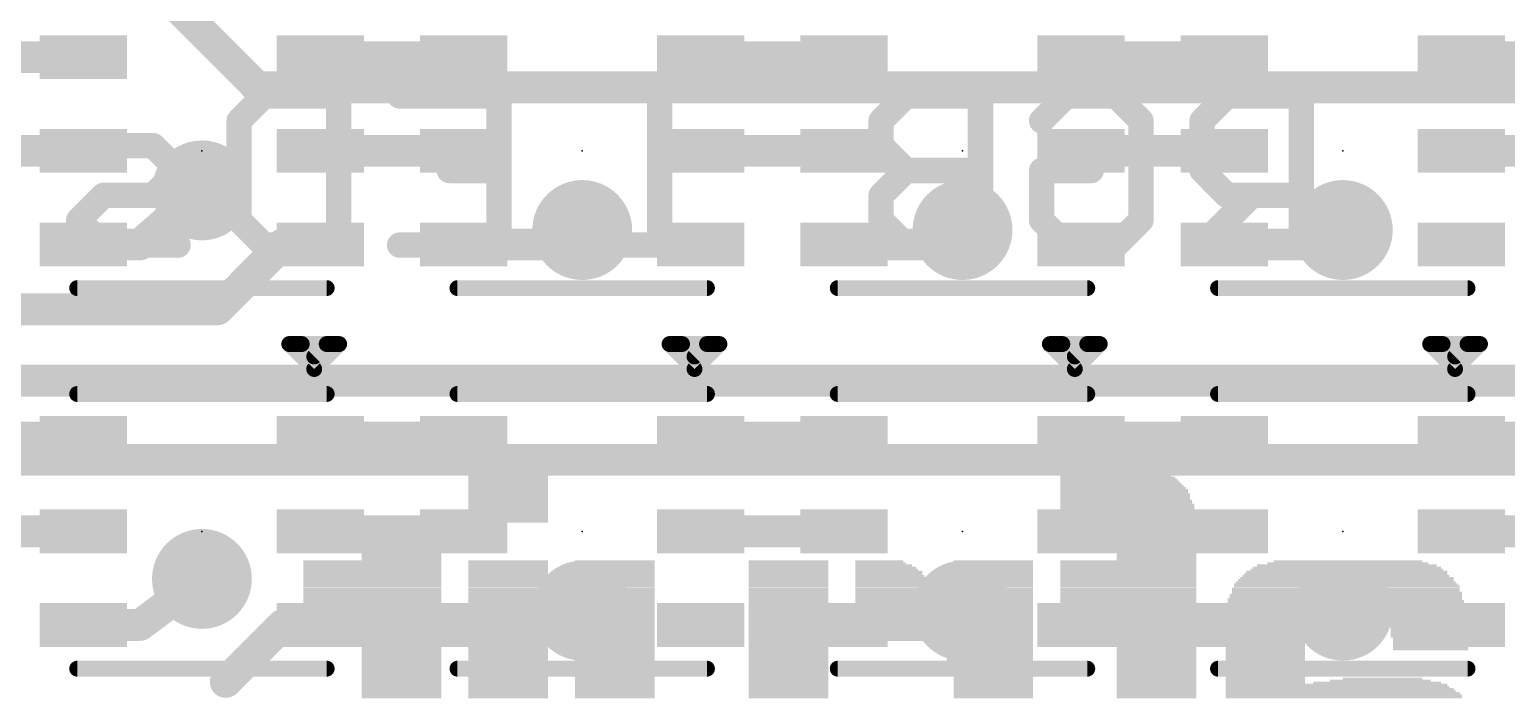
# Model space of a CAD drawing. Extents: x -6 to 62.2, y -4.9 to 32.6.
# Drawn here: x 28.59 to 40.43, y 8.57 to 13.92 of the extents above; entities that cross this region are included whole.
import ezdxf

# ---------------------------------------------------------------- set-up
doc = ezdxf.new("R2010")
doc.units = 0
for name, color, linetype in [('1', 12, 'CONTINUOUS'), ('16', 132, 'CONTINUOUS'), ('18', 110, 'CONTINUOUS'), ('21', 40, 'CONTINUOUS'), ('22', 6, 'CONTINUOUS'), ('23', 53, 'CONTINUOUS')]:
    doc.layers.add(name, color=color, linetype=linetype)

# ---------------------------------------------------------------- blocks, each defined once
blk = doc.blocks.new('RECT')
blk.add_solid([(-0.5, -0.5), (0.5, -0.5), (-0.5, 0.5), (0.5, 0.5)])
blk = doc.blocks.new('ROUNDV')
at = {"const_width": 0.5}
blk.add_lwpolyline([(0, -0.25, 1), (0, 0.25, 1), (0, -0.25)], format="xyb", dxfattribs=at)

msp = doc.modelspace()

# ---------------------------------------------------------------- linework, layer by layer
at = {"layer": '1', "const_width": 0.254}
for points in [[(29.022, 13.704), (27.874, 13.704)], [(30.922, 13.704), (32.07, 13.704)], [(33.97, 13.704), (35.118, 13.704)], [(37.018, 13.704), (38.166, 13.704)], [(40.066, 13.704), (41.214, 13.704)], [(27.874, 12.954), (29.022, 12.954)], [(32.07, 12.954), (30.922, 12.954)], [(35.118, 12.954), (33.97, 12.954)], [(38.166, 12.954), (37.018, 12.954)], [(40.066, 12.954), (41.214, 12.954)], [(29.972, 12.6365), (29.476, 12.204)], [(32.905, 12.204), (33.02, 12.319)], [(35.953, 12.204), (36.068, 12.319)], [(39.001, 12.204), (39.116, 12.319)], [(29.476, 12.204), (29.022, 12.204)], [(30.619, 12.204), (30.099, 11.684)], [(30.922, 12.204), (30.619, 12.204)], [(32.07, 12.204), (32.905, 12.204)], [(35.118, 12.204), (35.953, 12.204)], [(38.166, 12.204), (39.001, 12.204)], [(27.874, 11.684), (30.099, 11.684)], [(27.874, 10.656), (29.022, 10.656)], [(30.922, 10.656), (32.07, 10.656)], [(33.97, 10.656), (35.118, 10.656)], [(37.018, 10.656), (38.166, 10.656)], [(40.066, 10.656), (41.214, 10.656)], [(29.022, 9.906), (27.874, 9.906)], [(30.922, 9.906), (32.07, 9.906)], [(35.118, 9.906), (33.97, 9.906)], [(38.166, 9.906), (37.018, 9.906)], [(41.214, 9.906), (40.066, 9.906)], [(29.972, 9.525), (29.476, 9.156)], [(32.905, 9.156), (33.02, 9.271)], [(35.953, 9.156), (36.068, 9.271)], [(39.001, 9.156), (39.116, 9.271)], [(29.476, 9.156), (29.022, 9.156)], [(30.619, 9.156), (30.1625, 8.6995)], [(30.922, 9.156), (30.619, 9.156)], [(32.07, 9.156), (32.905, 9.156)], [(35.118, 9.156), (35.953, 9.156)], [(38.166, 9.156), (39.001, 9.156)]]:
    msp.add_lwpolyline(points, dxfattribs=at)
at = {"layer": '1', "const_width": 0.127}
for points in [[(29.022, 13.6405, 1), (29.022, 13.7675)], [(30.922, 13.7675, 1), (30.922, 13.6405)], [(32.07, 13.6405, 1), (32.07, 13.7675)], [(33.97, 13.7675, 1), (33.97, 13.6405)], [(35.118, 13.6405, 1), (35.118, 13.7675)], [(37.018, 13.7675, 1), (37.018, 13.6405)], [(38.166, 13.6405, 1), (38.166, 13.7675)], [(40.066, 13.7675, 1), (40.066, 13.6405)], [(29.022, 12.8905, 1), (29.022, 13.0175)], [(30.922, 13.0175, 1), (30.922, 12.8905)], [(32.07, 12.8905, 1), (32.07, 13.0175)], [(33.97, 13.0175, 1), (33.97, 12.8905)], [(35.118, 12.8905, 1), (35.118, 13.0175)], [(37.018, 13.0175, 1), (37.018, 12.8905)], [(38.166, 12.8905, 1), (38.166, 13.0175)], [(40.066, 13.0175, 1), (40.066, 12.8905)], [(30.0137, 12.5886, 1), (29.9303, 12.6844)], [(33.0649, 12.2741, 1), (32.9751, 12.3639)], [(36.1129, 12.2741, 1), (36.0231, 12.3639)], [(39.1609, 12.2741, 1), (39.0711, 12.3639)], [(29.022, 12.2675, 1), (29.022, 12.1405)], [(29.4343, 12.2519, 1), (29.5177, 12.1561)], [(29.476, 12.1405, 1), (29.476, 12.2675)], [(30.619, 12.2675, 1), (30.619, 12.1405)], [(30.6639, 12.1591, 1), (30.5741, 12.2489)], [(30.922, 12.1405, 1), (30.922, 12.2675)], [(32.07, 12.2675, 1), (32.07, 12.1405)], [(32.8601, 12.2489, 1), (32.9499, 12.1591)], [(32.905, 12.1405, 1), (32.905, 12.2675)], [(35.118, 12.2675, 1), (35.118, 12.1405)], [(35.9081, 12.2489, 1), (35.9979, 12.1591)], [(35.953, 12.1405, 1), (35.953, 12.2675)], [(38.166, 12.2675, 1), (38.166, 12.1405)], [(38.9561, 12.2489, 1), (39.0459, 12.1591)], [(39.001, 12.1405, 1), (39.001, 12.2675)], [(30.0541, 11.7289, 1), (30.1439, 11.6391)], [(30.099, 11.6205, 1), (30.099, 11.7475)], [(29.022, 10.5925, 1), (29.022, 10.7195)], [(30.922, 10.7195, 1), (30.922, 10.5925)], [(32.07, 10.5925, 1), (32.07, 10.7195)], [(33.97, 10.7195, 1), (33.97, 10.5925)], [(35.118, 10.5925, 1), (35.118, 10.7195)], [(37.018, 10.7195, 1), (37.018, 10.5925)], [(38.166, 10.5925, 1), (38.166, 10.7195)], [(40.066, 10.7195, 1), (40.066, 10.5925)], [(29.022, 9.8425, 1), (29.022, 9.9695)], [(30.922, 9.9695, 1), (30.922, 9.8425)], [(32.07, 9.8425, 1), (32.07, 9.9695)], [(33.97, 9.9695, 1), (33.97, 9.8425)], [(35.118, 9.8425, 1), (35.118, 9.9695)], [(37.018, 9.9695, 1), (37.018, 9.8425)], [(38.166, 9.8425, 1), (38.166, 9.9695)], [(40.066, 9.9695, 1), (40.066, 9.8425)], [(30.0099, 9.4741, 1), (29.9341, 9.5759)], [(33.0649, 9.2261, 1), (32.9751, 9.3159)], [(36.1129, 9.2261, 1), (36.0231, 9.3159)], [(39.1609, 9.2261, 1), (39.0711, 9.3159)], [(29.022, 9.2195, 1), (29.022, 9.0925)], [(29.4381, 9.2069, 1), (29.5139, 9.1051)], [(29.476, 9.0925, 1), (29.476, 9.2195)], [(30.619, 9.2195, 1), (30.619, 9.0925)], [(30.6639, 9.1111, 1), (30.5741, 9.2009)], [(30.922, 9.0925, 1), (30.922, 9.2195)], [(32.07, 9.2195, 1), (32.07, 9.0925)], [(32.8601, 9.2009, 1), (32.9499, 9.1111)], [(32.905, 9.0925, 1), (32.905, 9.2195)], [(35.118, 9.2195, 1), (35.118, 9.0925)], [(35.9081, 9.2009, 1), (35.9979, 9.1111)], [(35.953, 9.0925, 1), (35.953, 9.2195)], [(38.166, 9.2195, 1), (38.166, 9.0925)], [(38.9561, 9.2009, 1), (39.0459, 9.1111)], [(39.001, 9.0925, 1), (39.001, 9.2195)], [(30.1176, 8.7444, 1), (30.2074, 8.6546)]]:
    msp.add_lwpolyline(points, format="xyb", dxfattribs=at)
at = {"layer": '16', "const_width": 0.254}
for points in [[(29.4005, 14.478), (30.4165, 13.462)], [(30.4165, 13.462), (42.606, 13.462)], [(33.02, 12.319), (33.02, 12.192)], [(36.068, 12.319), (36.068, 12.192)], [(39.116, 12.319), (39.116, 12.192)], [(43.8785, 11.1125), (10.6045, 11.1125)], [(10.2235, 10.4775), (42.5425, 10.4775)], [(33.02, 9.271), (33.02, 9.144)], [(36.068, 9.271), (36.068, 8.89)], [(39.116, 9.271), (39.116, 9.017)]]:
    msp.add_lwpolyline(points, dxfattribs=at)
at = {"layer": '16', "const_width": 0.127}
for points in [[(30.4165, 13.5255, 1), (30.4165, 13.3985)], [(30.3716, 13.4171, 1), (30.4614, 13.5069)], [(33.0835, 12.319, 1), (32.9565, 12.319)], [(36.1315, 12.319, 1), (36.0045, 12.319)], [(39.1795, 12.319, 1), (39.0525, 12.319)], [(32.9565, 12.192, 1), (33.0835, 12.192)], [(36.0045, 12.192, 1), (36.1315, 12.192)], [(39.0525, 12.192, 1), (39.1795, 12.192)], [(33.0835, 9.271, 1), (32.9565, 9.271)], [(36.1315, 9.271, 1), (36.0045, 9.271)], [(39.1795, 9.271, 1), (39.0525, 9.271)], [(32.9565, 9.144, 1), (33.0835, 9.144)], [(39.0525, 9.017, 1), (39.1795, 9.017)], [(36.0045, 8.89, 1), (36.1315, 8.89)]]:
    msp.add_lwpolyline(points, format="xyb", dxfattribs=at)
at = {"layer": '21', "const_width": 0.0635}
for points in [[(28.972, 11.8858, 1), (28.972, 11.8223)], [(30.972, 11.8223, 1), (30.972, 11.8858)], [(32.02, 11.8858, 1), (32.02, 11.8223)], [(34.02, 11.8223, 1), (34.02, 11.8858)], [(35.068, 11.8858, 1), (35.068, 11.8223)], [(37.068, 11.8223, 1), (37.068, 11.8858)], [(38.116, 11.8858, 1), (38.116, 11.8223)], [(40.116, 11.8223, 1), (40.116, 11.8858)], [(30.6945, 11.4285, 1), (30.6495, 11.3835)], [(30.672, 11.4378, 1), (30.672, 11.3742)], [(30.772, 11.4378, 1), (30.772, 11.3742)], [(30.772, 11.3742, 1), (30.772, 11.4378)], [(30.972, 11.4378, 1), (30.972, 11.3742)], [(30.9945, 11.3835, 1), (30.9495, 11.4285)], [(31.0945, 11.3835, 1), (31.0495, 11.4285)], [(31.072, 11.3742, 1), (31.072, 11.4378)], [(31.072, 11.3742, 1), (31.072, 11.4378)], [(33.7425, 11.4285, 1), (33.6975, 11.3835)], [(33.72, 11.4378, 1), (33.72, 11.3742)], [(33.82, 11.4378, 1), (33.82, 11.3742)], [(33.82, 11.3742, 1), (33.82, 11.4378)], [(34.02, 11.4378, 1), (34.02, 11.3742)], [(34.0425, 11.3835, 1), (33.9975, 11.4285)], [(34.1425, 11.3835, 1), (34.0975, 11.4285)], [(34.12, 11.3742, 1), (34.12, 11.4378)], [(34.12, 11.3742, 1), (34.12, 11.4378)], [(36.7905, 11.4285, 1), (36.7455, 11.3835)], [(36.768, 11.4378, 1), (36.768, 11.3742)], [(36.868, 11.4378, 1), (36.868, 11.3742)], [(36.868, 11.3742, 1), (36.868, 11.4378)], [(37.068, 11.4378, 1), (37.068, 11.3742)], [(37.0905, 11.3835, 1), (37.0455, 11.4285)], [(37.1905, 11.3835, 1), (37.1455, 11.4285)], [(37.168, 11.3742, 1), (37.168, 11.4378)], [(37.168, 11.3742, 1), (37.168, 11.4378)], [(39.8385, 11.4285, 1), (39.7935, 11.3835)], [(39.816, 11.4378, 1), (39.816, 11.3742)], [(39.916, 11.4378, 1), (39.916, 11.3742)], [(39.916, 11.3742, 1), (39.916, 11.4378)], [(40.116, 11.4378, 1), (40.116, 11.3742)], [(40.1385, 11.3835, 1), (40.0935, 11.4285)], [(40.2385, 11.3835, 1), (40.1935, 11.4285)], [(40.216, 11.3742, 1), (40.216, 11.4378)], [(40.216, 11.3742, 1), (40.216, 11.4378)], [(30.8495, 11.3285, 1), (30.8945, 11.2835)], [(30.8495, 11.2285, 1), (30.8945, 11.1835)], [(30.8495, 11.1835, 1), (30.8945, 11.2285)], [(33.8975, 11.3285, 1), (33.9425, 11.2835)], [(33.8975, 11.2285, 1), (33.9425, 11.1835)], [(33.8975, 11.1835, 1), (33.9425, 11.2285)], [(36.9455, 11.3285, 1), (36.9905, 11.2835)], [(36.9455, 11.2285, 1), (36.9905, 11.1835)], [(36.9455, 11.1835, 1), (36.9905, 11.2285)], [(39.9935, 11.3285, 1), (40.0385, 11.2835)], [(39.9935, 11.2285, 1), (40.0385, 11.1835)], [(39.9935, 11.1835, 1), (40.0385, 11.2285)], [(28.972, 11.0378, 1), (28.972, 10.9742)], [(30.972, 10.9742, 1), (30.972, 11.0378)], [(32.02, 11.0378, 1), (32.02, 10.9742)], [(34.02, 10.9742, 1), (34.02, 11.0378)], [(35.068, 11.0378, 1), (35.068, 10.9742)], [(37.068, 10.9742, 1), (37.068, 11.0378)], [(38.116, 11.0378, 1), (38.116, 10.9742)], [(40.116, 10.9742, 1), (40.116, 11.0378)], [(28.972, 8.8378, 1), (28.972, 8.7743)], [(30.972, 8.7743, 1), (30.972, 8.8378)], [(32.02, 8.8378, 1), (32.02, 8.7743)], [(34.02, 8.7743, 1), (34.02, 8.8378)], [(35.068, 8.8378, 1), (35.068, 8.7743)], [(37.068, 8.7743, 1), (37.068, 8.8378)], [(38.116, 8.8378, 1), (38.116, 8.7743)], [(40.116, 8.7743, 1), (40.116, 8.8378)]]:
    msp.add_lwpolyline(points, format="xyb", dxfattribs=at)
at = {"layer": '21', "const_width": 0.127}
for points in [[(28.972, 11.854), (30.972, 11.854)], [(32.02, 11.854), (34.02, 11.854)], [(35.068, 11.854), (37.068, 11.854)], [(38.116, 11.854), (40.116, 11.854)], [(30.772, 11.406), (30.672, 11.406)], [(30.672, 11.406), (30.872, 11.206)], [(31.072, 11.406), (30.772, 11.406)], [(30.872, 11.206), (31.072, 11.406)], [(30.972, 11.406), (30.872, 11.306)], [(31.072, 11.406), (30.972, 11.406)], [(33.82, 11.406), (33.72, 11.406)], [(33.72, 11.406), (33.92, 11.206)], [(34.12, 11.406), (33.82, 11.406)], [(33.92, 11.206), (34.12, 11.406)], [(34.02, 11.406), (33.92, 11.306)], [(34.12, 11.406), (34.02, 11.406)], [(36.868, 11.406), (36.768, 11.406)], [(36.768, 11.406), (36.968, 11.206)], [(37.168, 11.406), (36.868, 11.406)], [(36.968, 11.206), (37.168, 11.406)], [(37.068, 11.406), (36.968, 11.306)], [(37.168, 11.406), (37.068, 11.406)], [(39.916, 11.406), (39.816, 11.406)], [(39.816, 11.406), (40.016, 11.206)], [(40.216, 11.406), (39.916, 11.406)], [(40.016, 11.206), (40.216, 11.406)], [(40.116, 11.406), (40.016, 11.306)], [(40.216, 11.406), (40.116, 11.406)], [(28.972, 11.006), (30.972, 11.006)], [(32.02, 11.006), (34.02, 11.006)], [(35.068, 11.006), (37.068, 11.006)], [(38.116, 11.006), (40.116, 11.006)], [(28.972, 8.806), (30.972, 8.806)], [(32.02, 8.806), (34.02, 8.806)], [(35.068, 8.806), (37.068, 8.806)], [(38.116, 8.806), (40.116, 8.806)]]:
    msp.add_lwpolyline(points, dxfattribs=at)
at = {"layer": '22', "const_width": 0.2032}
for points in [[(30.2703, 13.194), (30.4695, 13.3932)], [(30.4695, 13.3932), (31.0669, 13.3932)], [(31.0669, 13.3932), (31.0669, 12.1984)], [(31.5567, 13.3932), (32.3532, 13.3932)], [(32.3532, 13.3932), (32.3532, 12.1984)], [(33.6396, 13.3932), (33.6396, 12.1984)], [(35.6148, 13.3932), (35.4157, 13.194)], [(36.2122, 13.3932), (35.6148, 13.3932)], [(36.2122, 12.1984), (36.2122, 13.3932)], [(36.702, 13.194), (36.9012, 13.3932)], [(36.9012, 13.3932), (37.2994, 13.3932)], [(37.2994, 13.3932), (37.4986, 13.194)], [(38.1875, 13.3932), (37.9884, 13.194)], [(38.7849, 13.3932), (38.1875, 13.3932)], [(38.7849, 12.1984), (38.7849, 13.3932)], [(30.2703, 12.3975), (30.2703, 13.194)], [(35.4157, 13.194), (35.4157, 12.9949)], [(37.4986, 13.194), (37.4986, 12.3975)], [(37.9884, 13.194), (37.9884, 12.7958)], [(29.5814, 12.9949), (28.984, 12.9949)], [(29.7806, 12.7958), (29.5814, 12.9949)], [(35.4157, 12.9949), (35.6148, 12.7958)], [(29.5814, 12.5966), (29.7806, 12.7958)], [(32.3532, 12.7958), (31.955, 12.7958)], [(35.6148, 12.7958), (35.4157, 12.5966)], [(36.2122, 12.7958), (35.6148, 12.7958)], [(36.702, 12.3975), (36.702, 12.7958)], [(36.702, 12.7958), (37.1003, 12.7958)], [(37.9884, 12.7958), (38.1875, 12.5966)], [(28.984, 12.3975), (29.1831, 12.5966)], [(29.1831, 12.5966), (29.5814, 12.5966)], [(35.4157, 12.5966), (35.4157, 12.3975)], [(38.3866, 12.5966), (37.9884, 12.1984)], [(38.1875, 12.5966), (38.7849, 12.5966)], [(29.1831, 12.1984), (28.984, 12.3975)], [(30.4695, 12.1984), (30.2703, 12.3975)], [(35.4157, 12.3975), (35.6148, 12.1984)], [(36.9012, 12.1984), (36.702, 12.3975)], [(37.4986, 12.3975), (37.2994, 12.1984)], [(29.7806, 12.1984), (29.1831, 12.1984)], [(31.0669, 12.1984), (30.4695, 12.1984)], [(32.3532, 12.1984), (31.5567, 12.1984)], [(33.6396, 12.1984), (32.843, 12.1984)], [(35.6148, 12.1984), (36.2122, 12.1984)], [(37.2994, 12.1984), (36.9012, 12.1984)]]:
    msp.add_lwpolyline(points, dxfattribs=at)
at = {"layer": '22', "const_width": 0.1016}
for points in [[(30.4695, 13.444, 1), (30.4695, 13.3424)], [(31.1177, 13.3932, 1), (31.0161, 13.3932)], [(31.0669, 13.3424, 1), (31.0669, 13.444)], [(31.5567, 13.444, 1), (31.5567, 13.3424)], [(32.404, 13.3932, 1), (32.3024, 13.3932)], [(32.3532, 13.3424, 1), (32.3532, 13.444)], [(33.6904, 13.3932, 1), (33.5888, 13.3932)], [(35.6148, 13.444, 1), (35.6148, 13.3424)], [(35.6508, 13.3572, 1), (35.5789, 13.4291)], [(36.263, 13.3932, 1), (36.1614, 13.3932)], [(36.2122, 13.3424, 1), (36.2122, 13.444)], [(36.9012, 13.444, 1), (36.9012, 13.3424)], [(37.3354, 13.4291, 1), (37.2635, 13.3572)], [(37.2994, 13.3424, 1), (37.2994, 13.444)], [(38.1875, 13.444, 1), (38.1875, 13.3424)], [(38.8357, 13.3932, 1), (38.7341, 13.3932)], [(38.7849, 13.3424, 1), (38.7849, 13.444)], [(30.5054, 13.3572, 1), (30.4336, 13.4291)], [(36.9371, 13.3572, 1), (36.8653, 13.4291)], [(38.2234, 13.3572, 1), (38.1516, 13.4291)], [(30.3211, 13.194, 1), (30.2195, 13.194)], [(30.2344, 13.23, 1), (30.3063, 13.1581)], [(35.4665, 13.194, 1), (35.3649, 13.194)], [(35.3798, 13.23, 1), (35.4516, 13.1581)], [(36.6661, 13.23, 1), (36.738, 13.1581)], [(37.5494, 13.194, 1), (37.4478, 13.194)], [(37.4627, 13.1581, 1), (37.5345, 13.23)], [(38.0392, 13.194, 1), (37.9376, 13.194)], [(37.9525, 13.23, 1), (38.0243, 13.1581)], [(28.984, 13.0457, 1), (28.984, 12.9441)], [(29.6173, 13.0308, 1), (29.5455, 12.959)], [(29.5814, 12.9441, 1), (29.5814, 13.0457)], [(35.4516, 13.0308, 1), (35.3798, 12.959)], [(35.3649, 12.9949, 1), (35.4665, 12.9949)], [(29.8165, 12.7598, 1), (29.7446, 12.8317)], [(29.7446, 12.7598, 1), (29.8165, 12.8317)], [(31.955, 12.8466, 1), (31.955, 12.745)], [(32.3532, 12.745, 1), (32.3532, 12.8466)], [(35.6148, 12.8466, 1), (35.6148, 12.745)], [(35.6508, 12.7598, 1), (35.5789, 12.8317)], [(35.5789, 12.7598, 1), (35.6508, 12.8317)], [(36.2122, 12.745, 1), (36.2122, 12.8466)], [(36.7528, 12.7958, 1), (36.6512, 12.7958)], [(36.702, 12.8466, 1), (36.702, 12.745)], [(37.1003, 12.745, 1), (37.1003, 12.8466)], [(38.0243, 12.8317, 1), (37.9525, 12.7598)], [(37.9376, 12.7958, 1), (38.0392, 12.7958)], [(29.1831, 12.6474, 1), (29.1831, 12.5458)], [(29.2191, 12.5607, 1), (29.1472, 12.6325)], [(29.5455, 12.6325, 1), (29.6173, 12.5607)], [(29.5814, 12.5458, 1), (29.5814, 12.6474)], [(35.4665, 12.5966, 1), (35.3649, 12.5966)], [(35.3798, 12.6325, 1), (35.4516, 12.5607)], [(38.1875, 12.6474, 1), (38.1875, 12.5458)], [(38.1516, 12.5607, 1), (38.2234, 12.6325)], [(38.4226, 12.5607, 1), (38.3507, 12.6325)], [(38.7849, 12.5458, 1), (38.7849, 12.6474)], [(29.0199, 12.4334, 1), (28.9481, 12.3616)], [(28.9481, 12.4334, 1), (29.0199, 12.3616)], [(30.3063, 12.4334, 1), (30.2344, 12.3616)], [(30.2195, 12.3975, 1), (30.3211, 12.3975)], [(35.4516, 12.4334, 1), (35.3798, 12.3616)], [(35.3649, 12.3975, 1), (35.4665, 12.3975)], [(36.738, 12.4334, 1), (36.6661, 12.3616)], [(36.6512, 12.3975, 1), (36.7528, 12.3975)], [(37.4478, 12.3975, 1), (37.5494, 12.3975)], [(37.5345, 12.3616, 1), (37.4627, 12.4334)], [(29.1831, 12.2492, 1), (29.1831, 12.1476)], [(29.1472, 12.1624, 1), (29.2191, 12.2343)], [(29.7806, 12.1476, 1), (29.7806, 12.2492)], [(30.4695, 12.2492, 1), (30.4695, 12.1476)], [(30.4336, 12.1624, 1), (30.5054, 12.2343)], [(31.0161, 12.1984, 1), (31.1177, 12.1984)], [(31.0669, 12.1476, 1), (31.0669, 12.2492)], [(31.5567, 12.2492, 1), (31.5567, 12.1476)], [(32.3024, 12.1984, 1), (32.404, 12.1984)], [(32.3532, 12.1476, 1), (32.3532, 12.2492)], [(32.843, 12.2492, 1), (32.843, 12.1476)], [(33.5888, 12.1984, 1), (33.6904, 12.1984)], [(33.6396, 12.1476, 1), (33.6396, 12.2492)], [(35.6148, 12.2492, 1), (35.6148, 12.1476)], [(35.5789, 12.1624, 1), (35.6508, 12.2343)], [(36.1614, 12.1984, 1), (36.263, 12.1984)], [(36.2122, 12.1476, 1), (36.2122, 12.2492)], [(36.9012, 12.2492, 1), (36.9012, 12.1476)], [(36.8653, 12.1624, 1), (36.9371, 12.2343)], [(37.2635, 12.2343, 1), (37.3354, 12.1624)], [(37.2994, 12.1476, 1), (37.2994, 12.2492)], [(37.9525, 12.2343, 1), (38.0243, 12.1624)], [(38.7341, 12.1984, 1), (38.8357, 12.1984)]]:
    msp.add_lwpolyline(points, format="xyb", dxfattribs=at)
at = {"layer": '23'}
for p in [(29.972, 12.954), (33.02, 12.954), (36.068, 12.954), (39.116, 12.954), (29.972, 9.906), (33.02, 9.906), (36.068, 9.906), (39.116, 9.906)]:
    msp.add_point(p, dxfattribs=at)

# ---------------------------------------------------------------- block references
at = {"layer": '1', "xscale": 0.7, "yscale": 0.35}
for p in [(29.022, 13.704), (30.922, 13.704), (32.07, 13.704), (33.97, 13.704), (35.118, 13.704), (37.018, 13.704), (38.166, 13.704), (40.066, 13.704), (29.022, 12.954), (30.922, 12.954), (32.07, 12.954), (33.97, 12.954), (35.118, 12.954), (37.018, 12.954), (38.166, 12.954), (40.066, 12.954), (29.022, 12.204), (30.922, 12.204), (32.07, 12.204), (33.97, 12.204), (35.118, 12.204), (37.018, 12.204), (38.166, 12.204), (40.066, 12.204), (29.022, 10.656), (30.922, 10.656), (32.07, 10.656), (33.97, 10.656), (35.118, 10.656), (37.018, 10.656), (38.166, 10.656), (40.066, 10.656), (29.022, 9.906), (30.922, 9.906), (32.07, 9.906), (33.97, 9.906), (35.118, 9.906), (37.018, 9.906), (38.166, 9.906), (40.066, 9.906), (29.022, 9.156), (30.922, 9.156), (32.07, 9.156), (33.97, 9.156), (35.118, 9.156), (37.018, 9.156), (38.166, 9.156), (40.066, 9.156)]:
    msp.add_blockref('RECT', p, dxfattribs=at)
at = {"layer": '18', "xscale": 0.8001, "yscale": 0.8001}
for p in [(29.972, 12.6365), (29.972, 12.6365), (33.02, 12.319), (33.02, 12.319), (36.068, 12.319), (36.068, 12.319), (39.116, 12.319), (39.116, 12.319), (29.972, 9.525), (29.972, 9.525), (33.02, 9.271), (33.02, 9.271), (36.068, 9.271), (36.068, 9.271), (39.116, 9.271), (39.116, 9.271)]:
    msp.add_blockref('ROUNDV', p, dxfattribs=at)
at = {"layer": '22', "rotation": 180}
for p, xscale, yscale in [((32.4264, 10.4368), 0.637, 0.0167), ((32.4264, 10.4201), 0.637, 0.0168), ((37.1706, 10.4368), 0.637, 0.0167), ((37.2377, 10.4201), 0.7711, 0.0168), ((32.4264, 10.4033), 0.637, 0.0167), ((32.4264, 10.3866), 0.637, 0.0168), ((32.4264, 10.3698), 0.637, 0.0168), ((32.4264, 10.353), 0.637, 0.0167), ((32.4264, 10.3363), 0.637, 0.0168), ((32.4264, 10.3195), 0.637, 0.0168), ((32.4264, 10.3027), 0.637, 0.0167), ((37.2712, 10.3866), 0.8382, 0.0168), ((37.3131, 10.3363), 0.922, 0.0168), ((37.3215, 10.3195), 0.9388, 0.0168), ((37.2461, 10.4033), 0.7879, 0.0167), ((37.2964, 10.3698), 0.8885, 0.0168), ((37.2964, 10.353), 0.8885, 0.0167), ((37.3299, 10.3027), 0.9555, 0.0167), ((32.4264, 10.286), 0.637, 0.0168), ((32.4264, 10.2692), 0.637, 0.0168), ((32.4264, 10.2524), 0.637, 0.0167), ((32.4264, 10.2357), 0.637, 0.0168), ((32.4264, 10.2189), 0.637, 0.0168), ((32.4264, 10.2021), 0.637, 0.0167), ((32.4264, 10.1854), 0.637, 0.0168), ((37.3383, 10.286), 0.9723, 0.0168), ((37.355, 10.2524), 1.0058, 0.0167), ((37.3634, 10.2357), 1.0226, 0.0168), ((37.3634, 10.2189), 1.0226, 0.0168), ((37.3718, 10.2021), 1.0394, 0.0167), ((37.3718, 10.1854), 1.0394, 0.0168), ((37.3467, 10.2692), 0.9891, 0.0168), ((32.4264, 10.1687), 0.637, 0.0167), ((32.4264, 10.1519), 0.637, 0.0168), ((32.4264, 10.1351), 0.637, 0.0168), ((32.4264, 10.1184), 0.637, 0.0167), ((32.4264, 10.1016), 0.637, 0.0168), ((32.4264, 10.0848), 0.637, 0.0168), ((32.4264, 10.0681), 0.637, 0.0167), ((37.3718, 10.1687), 1.0394, 0.0167), ((37.3886, 10.1184), 1.0729, 0.0167), ((37.3886, 10.1016), 1.0729, 0.0168), ((37.3886, 10.0848), 1.0729, 0.0168), ((37.3886, 10.0681), 1.0729, 0.0167), ((37.3802, 10.1519), 1.0561, 0.0168), ((37.3802, 10.1351), 1.0561, 0.0168), ((31.5715, 9.9843), 0.6371, 0.0167), ((31.5715, 9.9675), 0.6371, 0.0168), ((31.5715, 9.9507), 0.6371, 0.0168), ((32.4264, 10.0513), 0.637, 0.0168), ((32.4264, 10.0345), 0.637, 0.0168), ((32.4264, 10.0178), 0.637, 0.0167), ((32.4264, 10.001), 0.637, 0.0168), ((32.4264, 9.9843), 0.637, 0.0167), ((37.3886, 10.0513), 1.0729, 0.0168), ((37.3886, 10.0345), 1.0729, 0.0168), ((37.397, 10.0178), 1.0897, 0.0167), ((37.397, 10.001), 1.0897, 0.0168), ((37.397, 9.9843), 1.0897, 0.0167), ((37.397, 9.9675), 1.0897, 0.0168), ((37.5898, 9.9507), 0.7041, 0.0168), ((31.5715, 9.934), 0.6371, 0.0167), ((31.5715, 9.9172), 0.6371, 0.0168), ((31.5715, 9.9004), 0.6371, 0.0168), ((31.5715, 9.8837), 0.6371, 0.0167), ((31.5715, 9.8669), 0.6371, 0.0168), ((31.5715, 9.8501), 0.6371, 0.0168), ((31.5715, 9.8334), 0.6371, 0.0167), ((37.6149, 9.934), 0.6538, 0.0167), ((37.6149, 9.9172), 0.6538, 0.0168), ((37.6149, 9.9004), 0.6538, 0.0168), ((37.6232, 9.8837), 0.6371, 0.0167), ((37.6232, 9.8669), 0.6371, 0.0168), ((37.6232, 9.8501), 0.6371, 0.0168), ((37.6232, 9.8334), 0.6371, 0.0167), ((31.5715, 9.8166), 0.6371, 0.0168), ((31.5715, 9.7998), 0.6371, 0.0168), ((31.5715, 9.7831), 0.6371, 0.0167), ((31.5715, 9.7663), 0.6371, 0.0168), ((31.5715, 9.7496), 0.6371, 0.0167), ((31.5715, 9.7328), 0.6371, 0.0168), ((31.5715, 9.716), 0.6371, 0.0168), ((31.5715, 9.6993), 0.6371, 0.0167), ((37.6232, 9.8166), 0.6371, 0.0168), ((37.6232, 9.7998), 0.6371, 0.0168), ((37.6232, 9.7831), 0.6371, 0.0167), ((37.6232, 9.7663), 0.6371, 0.0168), ((37.6232, 9.7496), 0.6371, 0.0167), ((37.6232, 9.7328), 0.6371, 0.0168), ((37.6232, 9.716), 0.6371, 0.0168), ((37.6232, 9.6993), 0.6371, 0.0167), ((31.3368, 9.6657), 1.1065, 0.0168), ((31.3368, 9.649), 1.1065, 0.0167), ((31.3368, 9.6322), 1.1065, 0.0168), ((31.3368, 9.6154), 1.1065, 0.0168), ((31.3368, 9.5987), 1.1065, 0.0167), ((31.3368, 9.5819), 1.1065, 0.0168), ((31.5715, 9.6825), 0.6371, 0.0168), ((32.4264, 9.6657), 0.637, 0.0168), ((32.4264, 9.649), 0.637, 0.0167), ((32.4264, 9.6322), 0.637, 0.0168), ((32.4264, 9.6154), 0.637, 0.0168), ((32.4264, 9.5987), 0.637, 0.0167), ((32.4264, 9.5819), 0.637, 0.0168), ((33.2814, 9.6657), 0.6371, 0.0168), ((33.2814, 9.649), 0.6371, 0.0167), ((33.2814, 9.6322), 0.6371, 0.0168), ((33.2814, 9.6154), 0.6371, 0.0168), ((33.2814, 9.5987), 0.6371, 0.0167), ((33.2814, 9.5819), 0.6371, 0.0168), ((34.6728, 9.6657), 0.637, 0.0168), ((34.6728, 9.649), 0.637, 0.0167), ((34.6728, 9.6322), 0.637, 0.0168), ((34.6728, 9.6154), 0.637, 0.0168), ((34.6728, 9.5987), 0.637, 0.0167), ((34.6728, 9.5819), 0.637, 0.0168), ((35.402, 9.6657), 0.3856, 0.0168), ((35.4104, 9.649), 0.4024, 0.0167), ((35.4355, 9.6322), 0.4527, 0.0168), ((35.4523, 9.6154), 0.4862, 0.0168), ((35.4775, 9.5819), 0.5365, 0.0168), ((35.4607, 9.5987), 0.5029, 0.0167), ((36.3157, 9.6657), 0.6371, 0.0168), ((36.3157, 9.649), 0.6371, 0.0167), ((36.3157, 9.6322), 0.6371, 0.0168), ((36.3157, 9.6154), 0.6371, 0.0168), ((36.3157, 9.5987), 0.6371, 0.0167), ((36.3157, 9.5819), 0.6371, 0.0168), ((37.397, 9.6657), 1.0897, 0.0168), ((37.397, 9.649), 1.0897, 0.0167), ((37.397, 9.6322), 1.0897, 0.0168), ((37.397, 9.6154), 1.0897, 0.0168), ((37.397, 9.5987), 1.0897, 0.0167), ((37.397, 9.5819), 1.0897, 0.0168), ((37.6232, 9.6825), 0.6371, 0.0168), ((39.1487, 9.5819), 1.6093, 0.0168), ((39.1487, 9.5987), 1.5423, 0.0167), ((39.1487, 9.6154), 1.5087, 0.0168), ((39.1487, 9.6322), 1.4417, 0.0168), ((39.1572, 9.649), 1.2909, 0.0167), ((39.1572, 9.6657), 1.1903, 0.0168), ((31.3368, 9.5652), 1.1065, 0.0167), ((31.3368, 9.5484), 1.1065, 0.0168), ((31.3368, 9.5316), 1.1065, 0.0168), ((31.3368, 9.5149), 1.1065, 0.0167), ((31.3368, 9.4981), 1.1065, 0.0168), ((31.3368, 9.4813), 1.1065, 0.0168), ((31.3368, 9.4646), 1.1065, 0.0167), ((32.4264, 9.5652), 0.637, 0.0167), ((32.4264, 9.5484), 0.637, 0.0168), ((32.4264, 9.5316), 0.637, 0.0168), ((32.4264, 9.5149), 0.637, 0.0167), ((32.4264, 9.4981), 0.637, 0.0168), ((32.4264, 9.4813), 0.637, 0.0168), ((32.4264, 9.4646), 0.637, 0.0167), ((33.2814, 9.5652), 0.6371, 0.0167), ((33.2814, 9.5484), 0.6371, 0.0168), ((33.2814, 9.5316), 0.6371, 0.0168), ((33.2814, 9.5149), 0.6371, 0.0167), ((33.2814, 9.4981), 0.6371, 0.0168), ((33.2814, 9.4813), 0.6371, 0.0168), ((33.2814, 9.4646), 0.6371, 0.0167), ((34.6728, 9.5652), 0.637, 0.0167), ((34.6728, 9.5484), 0.637, 0.0168), ((34.6728, 9.5316), 0.637, 0.0168), ((34.6728, 9.5149), 0.637, 0.0167), ((34.6728, 9.4981), 0.637, 0.0168), ((34.6728, 9.4813), 0.637, 0.0168), ((34.6728, 9.4646), 0.637, 0.0167), ((35.4775, 9.5652), 0.5365, 0.0167), ((35.4858, 9.5484), 0.5532, 0.0168), ((35.5026, 9.5316), 0.5868, 0.0168), ((35.5194, 9.4981), 0.6203, 0.0168), ((35.5278, 9.4813), 0.6371, 0.0168), ((35.5361, 9.4646), 0.6538, 0.0167), ((35.511, 9.5149), 0.6035, 0.0167), ((36.3157, 9.5652), 0.6371, 0.0167), ((36.3157, 9.5484), 0.6371, 0.0168), ((36.3157, 9.5316), 0.6371, 0.0168), ((36.3157, 9.5149), 0.6371, 0.0167), ((36.3157, 9.4981), 0.6371, 0.0168), ((36.3157, 9.4813), 0.6371, 0.0168), ((36.3157, 9.4646), 0.6371, 0.0167), ((37.397, 9.5652), 1.0897, 0.0167), ((37.397, 9.5484), 1.0897, 0.0168), ((37.397, 9.5316), 1.0897, 0.0168), ((37.397, 9.5149), 1.0897, 0.0167), ((37.397, 9.4981), 1.0897, 0.0168), ((37.397, 9.4813), 1.0897, 0.0168), ((37.397, 9.4646), 1.0897, 0.0167), ((39.1487, 9.4646), 1.8105, 0.0167), ((39.1404, 9.4813), 1.7938, 0.0168), ((39.1404, 9.4981), 1.7602, 0.0168), ((39.1404, 9.5149), 1.7267, 0.0167), ((39.1487, 9.5316), 1.7099, 0.0168), ((39.1404, 9.5484), 1.6596, 0.0168), ((39.1404, 9.5652), 1.6261, 0.0167), ((31.3368, 9.4478), 1.1065, 0.0168), ((31.3368, 9.431), 1.1065, 0.0168), ((31.3368, 9.4143), 1.1065, 0.0167), ((31.3368, 9.3975), 1.1065, 0.0168), ((31.3368, 9.3807), 1.1065, 0.0168), ((31.3368, 9.364), 1.1065, 0.0167), ((31.3368, 9.3472), 1.1065, 0.0168), ((32.4264, 9.4478), 0.637, 0.0168), ((32.4264, 9.431), 0.637, 0.0168), ((32.4264, 9.4143), 0.637, 0.0167), ((32.4264, 9.3975), 0.637, 0.0168), ((32.4264, 9.3807), 0.637, 0.0168), ((32.4264, 9.364), 0.637, 0.0167), ((32.4264, 9.3472), 0.637, 0.0168), ((33.2814, 9.4478), 0.6371, 0.0168), ((33.2814, 9.431), 0.6371, 0.0168), ((33.2814, 9.4143), 0.6371, 0.0167), ((33.2814, 9.3975), 0.6371, 0.0168), ((33.2814, 9.3807), 0.6371, 0.0168), ((33.2814, 9.364), 0.6371, 0.0167), ((33.2814, 9.3472), 0.6371, 0.0168), ((34.6728, 9.4478), 0.637, 0.0168), ((34.6728, 9.431), 0.637, 0.0168), ((34.6728, 9.4143), 0.637, 0.0167), ((34.6728, 9.3975), 0.637, 0.0168), ((34.6728, 9.3807), 0.637, 0.0168), ((34.6728, 9.364), 0.637, 0.0167), ((34.6728, 9.3472), 0.637, 0.0168), ((35.5445, 9.4478), 0.6706, 0.0168), ((35.5528, 9.431), 0.6873, 0.0168), ((35.5697, 9.3975), 0.7209, 0.0168), ((35.578, 9.3807), 0.7376, 0.0168), ((35.5864, 9.364), 0.7544, 0.0167), ((35.5948, 9.3472), 0.7712, 0.0168), ((35.5613, 9.4143), 0.7041, 0.0167), ((36.3157, 9.4478), 0.6371, 0.0168), ((36.3157, 9.431), 0.6371, 0.0168), ((36.3157, 9.4143), 0.6371, 0.0167), ((36.3157, 9.3975), 0.6371, 0.0168), ((36.3157, 9.3807), 0.6371, 0.0168), ((36.3157, 9.364), 0.6371, 0.0167), ((36.3157, 9.3472), 0.6371, 0.0168), ((37.397, 9.4478), 1.0897, 0.0168), ((37.397, 9.431), 1.0897, 0.0168), ((37.397, 9.4143), 1.0897, 0.0167), ((37.397, 9.3975), 1.0897, 0.0168), ((37.397, 9.3807), 1.0897, 0.0168), ((37.397, 9.364), 1.0897, 0.0167), ((37.397, 9.3472), 1.0897, 0.0168), ((39.132, 9.364), 1.8776, 0.0167), ((39.1404, 9.3472), 1.8943, 0.0168), ((39.1404, 9.3975), 1.8608, 0.0168), ((39.1404, 9.3807), 1.8608, 0.0168), ((39.1487, 9.4143), 1.8441, 0.0167), ((39.1404, 9.4478), 1.8273, 0.0168), ((39.1404, 9.431), 1.8273, 0.0168), ((31.3368, 9.3305), 1.1065, 0.0167), ((31.3368, 9.3137), 1.1065, 0.0168), ((31.3368, 9.2969), 1.1065, 0.0168), ((31.3368, 9.2802), 1.1065, 0.0167), ((31.3368, 9.2634), 1.1065, 0.0168), ((31.3368, 9.2466), 1.1065, 0.0168), ((31.3368, 9.2299), 1.1065, 0.0167), ((32.4264, 9.3305), 0.637, 0.0167), ((32.4264, 9.3137), 0.637, 0.0168), ((32.4264, 9.2969), 0.637, 0.0168), ((32.4264, 9.2802), 0.637, 0.0167), ((32.4264, 9.2634), 0.637, 0.0168), ((32.4264, 9.2466), 0.637, 0.0168), ((32.4264, 9.2299), 0.637, 0.0167), ((33.2814, 9.3305), 0.6371, 0.0167), ((33.2814, 9.3137), 0.6371, 0.0168), ((33.2814, 9.2969), 0.6371, 0.0168), ((33.2814, 9.2802), 0.6371, 0.0167), ((33.2814, 9.2634), 0.6371, 0.0168), ((33.2814, 9.2466), 0.6371, 0.0168), ((33.2814, 9.2299), 0.6371, 0.0167), ((34.6728, 9.3305), 0.637, 0.0167), ((34.6728, 9.3137), 0.637, 0.0168), ((34.6728, 9.2969), 0.637, 0.0168), ((34.6728, 9.2802), 0.637, 0.0167), ((34.6728, 9.2634), 0.637, 0.0168), ((34.6728, 9.2466), 0.637, 0.0168), ((34.6728, 9.2299), 0.637, 0.0167), ((35.9217, 9.3305), 1.425, 0.0167), ((35.9217, 9.3137), 1.425, 0.0168), ((35.9217, 9.2969), 1.425, 0.0168), ((35.9217, 9.2802), 1.425, 0.0167), ((35.9217, 9.2634), 1.425, 0.0168), ((35.9217, 9.2466), 1.425, 0.0168), ((35.9217, 9.2299), 1.425, 0.0167), ((37.397, 9.3305), 1.0897, 0.0167), ((37.397, 9.3137), 1.0897, 0.0168), ((37.397, 9.2969), 1.0897, 0.0168), ((37.397, 9.2802), 1.0897, 0.0167), ((37.397, 9.2634), 1.0897, 0.0168), ((37.397, 9.2466), 1.0897, 0.0168), ((37.397, 9.2299), 1.0897, 0.0167), ((39.1404, 9.2466), 1.9278, 0.0168), ((39.1404, 9.2299), 1.9278, 0.0167), ((39.1487, 9.2969), 1.9111, 0.0168), ((39.1487, 9.2802), 1.9111, 0.0167), ((39.1487, 9.2634), 1.9111, 0.0168), ((39.1404, 9.3305), 1.8943, 0.0167), ((39.1404, 9.3137), 1.8943, 0.0168), ((31.3368, 9.2131), 1.1065, 0.0168), ((31.3368, 9.1963), 1.1065, 0.0168), ((31.3368, 9.1796), 1.1065, 0.0167), ((31.5715, 9.1628), 0.6371, 0.0168), ((31.5715, 9.1461), 0.6371, 0.0167), ((31.5715, 9.1293), 0.6371, 0.0168), ((31.5715, 9.1125), 0.6371, 0.0168), ((32.4264, 9.2131), 0.637, 0.0168), ((32.4264, 9.1963), 0.637, 0.0168), ((32.4264, 9.1796), 0.637, 0.0167), ((32.4264, 9.1628), 0.637, 0.0168), ((32.4264, 9.1461), 0.637, 0.0167), ((32.4264, 9.1293), 0.637, 0.0168), ((32.4264, 9.1125), 0.637, 0.0168), ((33.2814, 9.2131), 0.6371, 0.0168), ((33.2814, 9.1963), 0.6371, 0.0168), ((33.2814, 9.1796), 0.6371, 0.0167), ((33.2814, 9.1628), 0.6371, 0.0168), ((33.2814, 9.1461), 0.6371, 0.0167), ((33.2814, 9.1293), 0.6371, 0.0168), ((33.2814, 9.1125), 0.6371, 0.0168), ((34.6728, 9.2131), 0.637, 0.0168), ((34.6728, 9.1963), 0.637, 0.0168), ((34.6728, 9.1796), 0.637, 0.0167), ((34.6728, 9.1628), 0.637, 0.0168), ((34.6728, 9.1461), 0.637, 0.0167), ((34.6728, 9.1293), 0.637, 0.0168), ((34.6728, 9.1125), 0.637, 0.0168), ((35.9217, 9.2131), 1.425, 0.0168), ((35.9217, 9.1963), 1.425, 0.0168), ((35.9217, 9.1796), 1.425, 0.0167), ((35.9217, 9.1628), 1.425, 0.0168), ((35.9217, 9.1461), 1.425, 0.0167), ((35.9217, 9.1293), 1.425, 0.0168), ((35.9217, 9.1125), 1.425, 0.0168), ((37.397, 9.2131), 1.0897, 0.0168), ((37.397, 9.1963), 1.0897, 0.0168), ((37.397, 9.1796), 1.0897, 0.0167), ((37.6232, 9.1628), 0.6371, 0.0168), ((37.6232, 9.1461), 0.6371, 0.0167), ((37.6232, 9.1293), 0.6371, 0.0168), ((37.6232, 9.1125), 0.6371, 0.0168), ((39.1404, 9.2131), 1.9278, 0.0168), ((39.1404, 9.1963), 1.9278, 0.0168), ((38.5034, 9.1461), 0.6537, 0.0167), ((38.5034, 9.1293), 0.6537, 0.0168), ((38.5034, 9.1125), 0.6537, 0.0168), ((38.5202, 9.1796), 0.6873, 0.0167), ((38.5202, 9.1628), 0.6873, 0.0168), ((39.7774, 9.1796), 0.6538, 0.0167), ((39.7858, 9.1628), 0.637, 0.0168), ((39.7942, 9.1461), 0.6203, 0.0167), ((39.8026, 9.1293), 0.6035, 0.0168), ((39.811, 9.1125), 0.6203, 0.0168), ((31.5715, 9.0958), 0.6371, 0.0167), ((31.5715, 9.079), 0.6371, 0.0168), ((31.5715, 9.0622), 0.6371, 0.0168), ((31.5715, 9.0455), 0.6371, 0.0167), ((31.5715, 9.0287), 0.6371, 0.0168), ((31.5715, 9.0119), 0.6371, 0.0168), ((31.5715, 8.9952), 0.6371, 0.0167), ((32.4264, 9.0958), 0.637, 0.0167), ((32.4264, 9.079), 0.637, 0.0168), ((32.4264, 9.0622), 0.637, 0.0168), ((32.4264, 9.0455), 0.637, 0.0167), ((32.4264, 9.0287), 0.637, 0.0168), ((32.4264, 9.0119), 0.637, 0.0168), ((32.4264, 8.9952), 0.637, 0.0167), ((33.2814, 9.0958), 0.6371, 0.0167), ((33.2814, 9.079), 0.6371, 0.0168), ((33.2814, 9.0622), 0.6371, 0.0168), ((33.2814, 9.0455), 0.6371, 0.0167), ((33.2814, 9.0287), 0.6371, 0.0168), ((33.2814, 9.0119), 0.6371, 0.0168), ((33.2814, 8.9952), 0.6371, 0.0167), ((34.6728, 9.0958), 0.637, 0.0167), ((34.6728, 9.079), 0.637, 0.0168), ((34.6728, 9.0622), 0.637, 0.0168), ((34.6728, 9.0455), 0.637, 0.0167), ((34.6728, 9.0287), 0.637, 0.0168), ((34.6728, 9.0119), 0.637, 0.0168), ((34.6728, 8.9952), 0.637, 0.0167), ((35.9217, 9.0958), 1.425, 0.0167), ((35.9217, 9.079), 1.425, 0.0168), ((35.9217, 9.0622), 1.425, 0.0168), ((36.1481, 9.0455), 0.9723, 0.0167), ((36.2151, 9.0287), 0.8382, 0.0168), ((36.2319, 9.0119), 0.8047, 0.0168), ((36.2654, 8.9952), 0.7377, 0.0167), ((37.6232, 9.0958), 0.6371, 0.0167), ((37.6232, 9.079), 0.6371, 0.0168), ((37.6232, 9.0622), 0.6371, 0.0168), ((37.6232, 9.0455), 0.6371, 0.0167), ((37.6232, 9.0287), 0.6371, 0.0168), ((37.6232, 9.0119), 0.6371, 0.0168), ((37.6232, 8.9952), 0.6371, 0.0167), ((38.495, 9.0958), 0.637, 0.0167), ((38.495, 9.079), 0.637, 0.0168), ((38.495, 9.0622), 0.637, 0.0168), ((38.495, 9.0455), 0.637, 0.0167), ((38.495, 9.0287), 0.637, 0.0168), ((38.495, 9.0119), 0.637, 0.0168), ((38.495, 8.9952), 0.637, 0.0167), ((39.811, 9.0958), 0.6203, 0.0167), ((39.811, 9.079), 0.6203, 0.0168), ((39.811, 9.0622), 0.6203, 0.0168), ((39.8194, 9.0455), 0.6035, 0.0167), ((39.8194, 9.0287), 0.6035, 0.0168), ((39.8194, 9.0119), 0.6035, 0.0168), ((39.8194, 8.9952), 0.6035, 0.0167), ((31.5715, 8.9784), 0.6371, 0.0168), ((31.5715, 8.9616), 0.6371, 0.0168), ((31.5715, 8.9449), 0.6371, 0.0167), ((31.5715, 8.9281), 0.6371, 0.0168), ((31.5715, 8.9114), 0.6371, 0.0167), ((31.5715, 8.8946), 0.6371, 0.0168), ((31.5715, 8.8778), 0.6371, 0.0168), ((32.4264, 8.9784), 0.637, 0.0168), ((32.4264, 8.9616), 0.637, 0.0168), ((32.4264, 8.9449), 0.637, 0.0167), ((32.4264, 8.9281), 0.637, 0.0168), ((32.4264, 8.9114), 0.637, 0.0167), ((32.4264, 8.8946), 0.637, 0.0168), ((32.4264, 8.8778), 0.637, 0.0168), ((33.2814, 8.9784), 0.6371, 0.0168), ((33.2814, 8.9616), 0.6371, 0.0168), ((33.2814, 8.9449), 0.6371, 0.0167), ((33.2814, 8.9281), 0.6371, 0.0168), ((33.2814, 8.9114), 0.6371, 0.0167), ((33.2814, 8.8946), 0.6371, 0.0168), ((33.2814, 8.8778), 0.6371, 0.0168), ((34.6728, 8.9784), 0.637, 0.0168), ((34.6728, 8.9616), 0.637, 0.0168), ((34.6728, 8.9449), 0.637, 0.0167), ((34.6728, 8.9281), 0.637, 0.0168), ((34.6728, 8.9114), 0.637, 0.0167), ((34.6728, 8.8946), 0.637, 0.0168), ((34.6728, 8.8778), 0.637, 0.0168), ((36.2989, 8.9784), 0.6706, 0.0168), ((36.3073, 8.9616), 0.6538, 0.0168), ((36.3157, 8.9449), 0.6371, 0.0167), ((36.3157, 8.9281), 0.6371, 0.0168), ((36.3157, 8.9114), 0.6371, 0.0167), ((36.3157, 8.8946), 0.6371, 0.0168), ((36.3157, 8.8778), 0.6371, 0.0168), ((37.6232, 8.9784), 0.6371, 0.0168), ((37.6232, 8.9616), 0.6371, 0.0168), ((37.6232, 8.9449), 0.6371, 0.0167), ((37.6232, 8.9281), 0.6371, 0.0168), ((37.6232, 8.9114), 0.6371, 0.0167), ((37.6232, 8.8946), 0.6371, 0.0168), ((37.6232, 8.8778), 0.6371, 0.0168), ((38.495, 8.9784), 0.637, 0.0168), ((38.495, 8.9616), 0.637, 0.0168), ((38.495, 8.9449), 0.637, 0.0167), ((38.495, 8.9281), 0.637, 0.0168), ((38.495, 8.9114), 0.637, 0.0167), ((38.495, 8.8946), 0.637, 0.0168), ((38.495, 8.8778), 0.637, 0.0168), ((39.8194, 8.9784), 0.6035, 0.0168), ((39.8194, 8.9616), 0.6035, 0.0168), ((31.5715, 8.8611), 0.6371, 0.0167), ((31.5715, 8.8443), 0.6371, 0.0168), ((31.5715, 8.8275), 0.6371, 0.0168), ((31.5715, 8.8108), 0.6371, 0.0167), ((31.5715, 8.794), 0.6371, 0.0168), ((31.5715, 8.7772), 0.6371, 0.0168), ((31.5715, 8.7605), 0.6371, 0.0167), ((32.4264, 8.8611), 0.637, 0.0167), ((32.4264, 8.8443), 0.637, 0.0168), ((32.4264, 8.8275), 0.637, 0.0168), ((32.4264, 8.8108), 0.637, 0.0167), ((32.4264, 8.794), 0.637, 0.0168), ((32.4264, 8.7772), 0.637, 0.0168), ((32.4264, 8.7605), 0.637, 0.0167), ((33.2814, 8.8611), 0.6371, 0.0167), ((33.2814, 8.8443), 0.6371, 0.0168), ((33.2814, 8.8275), 0.6371, 0.0168), ((33.2814, 8.8108), 0.6371, 0.0167), ((33.2814, 8.794), 0.6371, 0.0168), ((33.2814, 8.7772), 0.6371, 0.0168), ((33.2814, 8.7605), 0.6371, 0.0167), ((34.6728, 8.8611), 0.637, 0.0167), ((34.6728, 8.8443), 0.637, 0.0168), ((34.6728, 8.8275), 0.637, 0.0168), ((34.6728, 8.8108), 0.637, 0.0167), ((34.6728, 8.794), 0.637, 0.0168), ((34.6728, 8.7772), 0.637, 0.0168), ((34.6728, 8.7605), 0.637, 0.0167), ((36.3157, 8.8611), 0.6371, 0.0167), ((36.3157, 8.8443), 0.6371, 0.0168), ((36.3157, 8.8275), 0.6371, 0.0168), ((36.3157, 8.8108), 0.6371, 0.0167), ((36.3157, 8.794), 0.6371, 0.0168), ((36.3157, 8.7772), 0.6371, 0.0168), ((36.3157, 8.7605), 0.6371, 0.0167), ((37.6232, 8.8611), 0.6371, 0.0167), ((37.6232, 8.8443), 0.6371, 0.0168), ((37.6232, 8.8275), 0.6371, 0.0168), ((37.6232, 8.8108), 0.6371, 0.0167), ((37.6232, 8.794), 0.6371, 0.0168), ((37.6232, 8.7772), 0.6371, 0.0168), ((37.6232, 8.7605), 0.6371, 0.0167), ((38.495, 8.8611), 0.637, 0.0167), ((38.495, 8.8443), 0.637, 0.0168), ((38.495, 8.8275), 0.637, 0.0168), ((38.495, 8.8108), 0.637, 0.0167), ((38.495, 8.794), 0.637, 0.0168), ((38.495, 8.7772), 0.637, 0.0168), ((38.495, 8.7605), 0.637, 0.0167), ((31.5715, 8.7437), 0.6371, 0.0168), ((31.5715, 8.727), 0.6371, 0.0167), ((31.5715, 8.7102), 0.6371, 0.0168), ((31.5715, 8.6934), 0.6371, 0.0168), ((31.5715, 8.6767), 0.6371, 0.0167), ((31.5715, 8.6599), 0.6371, 0.0168), ((31.5715, 8.6431), 0.6371, 0.0168), ((32.4264, 8.7437), 0.637, 0.0168), ((32.4264, 8.727), 0.637, 0.0167), ((32.4264, 8.7102), 0.637, 0.0168), ((32.4264, 8.6934), 0.637, 0.0168), ((32.4264, 8.6767), 0.637, 0.0167), ((32.4264, 8.6599), 0.637, 0.0168), ((32.4264, 8.6431), 0.637, 0.0168), ((33.2814, 8.7437), 0.6371, 0.0168), ((33.2814, 8.727), 0.6371, 0.0167), ((33.2814, 8.7102), 0.6371, 0.0168), ((33.2814, 8.6934), 0.6371, 0.0168), ((33.2814, 8.6767), 0.6371, 0.0167), ((33.2814, 8.6599), 0.6371, 0.0168), ((33.2814, 8.6431), 0.6371, 0.0168), ((34.6728, 8.7437), 0.637, 0.0168), ((34.6728, 8.727), 0.637, 0.0167), ((34.6728, 8.7102), 0.637, 0.0168), ((34.6728, 8.6934), 0.637, 0.0168), ((34.6728, 8.6767), 0.637, 0.0167), ((34.6728, 8.6599), 0.637, 0.0168), ((34.6728, 8.6431), 0.637, 0.0168), ((36.3157, 8.7437), 0.6371, 0.0168), ((36.3157, 8.727), 0.6371, 0.0167), ((36.3157, 8.7102), 0.6371, 0.0168), ((36.3157, 8.6934), 0.6371, 0.0168), ((36.3157, 8.6767), 0.6371, 0.0167), ((36.3157, 8.6599), 0.6371, 0.0168), ((36.3157, 8.6431), 0.6371, 0.0168), ((37.6232, 8.7437), 0.6371, 0.0168), ((37.6232, 8.727), 0.6371, 0.0167), ((37.6232, 8.7102), 0.6371, 0.0168), ((37.6232, 8.6934), 0.6371, 0.0168), ((37.6232, 8.6767), 0.6371, 0.0167), ((37.6232, 8.6599), 0.6371, 0.0168), ((37.6232, 8.6431), 0.6371, 0.0168), ((38.495, 8.7437), 0.637, 0.0168), ((38.495, 8.727), 0.637, 0.0167), ((38.495, 8.7102), 0.637, 0.0168), ((38.495, 8.6934), 0.637, 0.0168), ((39.065, 8.6767), 1.7769, 0.0167), ((39.0734, 8.6599), 1.7937, 0.0168), ((39.0901, 8.6431), 1.8272, 0.0168), ((39.3918, 8.6934), 1.0226, 0.0168), ((39.417, 8.7102), 0.8046, 0.0168), ((39.4338, 8.727), 0.6371, 0.0167), ((31.5715, 8.6264), 0.6371, 0.0167), ((31.5715, 8.6096), 0.6371, 0.0168), ((31.5715, 8.5928), 0.6371, 0.0168), ((31.5715, 8.5761), 0.6371, 0.0167), ((32.4264, 8.6264), 0.637, 0.0167), ((32.4264, 8.6096), 0.637, 0.0168), ((32.4264, 8.5928), 0.637, 0.0168), ((32.4264, 8.5761), 0.637, 0.0167), ((33.2814, 8.6264), 0.6371, 0.0167), ((33.2814, 8.6096), 0.6371, 0.0168), ((33.2814, 8.5928), 0.6371, 0.0168), ((33.2814, 8.5761), 0.6371, 0.0167), ((34.6728, 8.6264), 0.637, 0.0167), ((34.6728, 8.6096), 0.637, 0.0168), ((34.6728, 8.5928), 0.637, 0.0168), ((34.6728, 8.5761), 0.637, 0.0167), ((36.3157, 8.6264), 0.6371, 0.0167), ((36.3157, 8.6096), 0.6371, 0.0168), ((36.3157, 8.5928), 0.6371, 0.0168), ((36.3157, 8.5761), 0.6371, 0.0167), ((37.6232, 8.6264), 0.6371, 0.0167), ((37.6232, 8.6096), 0.6371, 0.0168), ((37.6232, 8.5928), 0.6371, 0.0168), ((37.6232, 8.5761), 0.6371, 0.0167), ((39.0985, 8.6264), 1.844, 0.0167), ((39.1153, 8.6096), 1.8775, 0.0168), ((39.1237, 8.5928), 1.8943, 0.0168), ((39.1237, 8.5761), 1.8943, 0.0167)]:
    msp.add_blockref('RECT', p, dxfattribs=dict(at, xscale=xscale, yscale=yscale))

doc.saveas('drawing.dxf')
